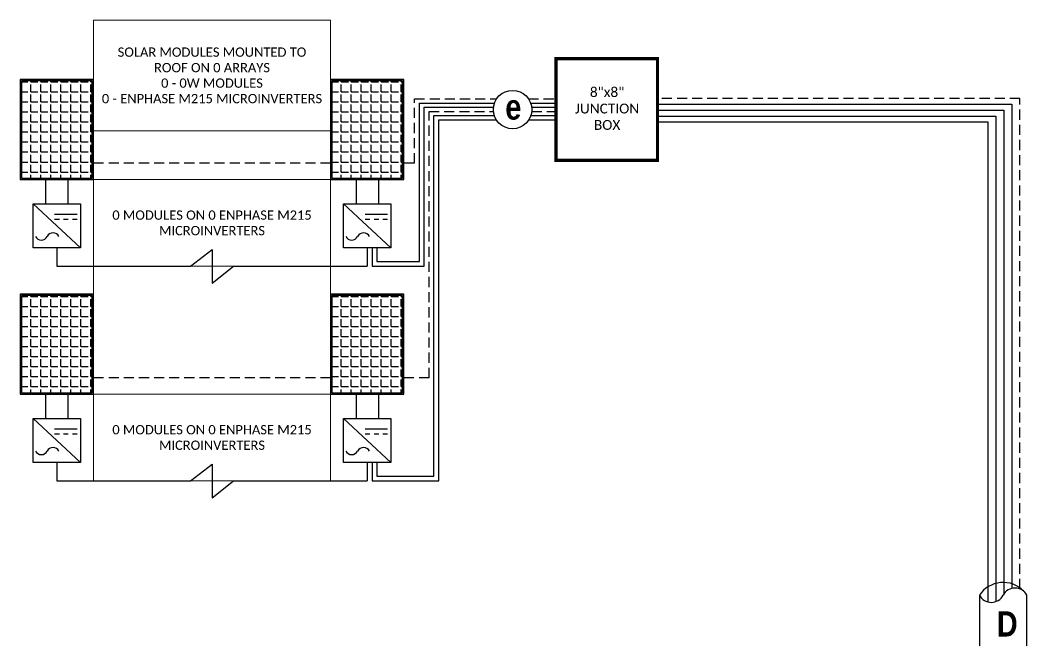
# Model space of a CAD drawing. Header units: feet. Extents: x 11968 to 12503, y 15297 to 15867.
# Drawn here: x 12128.4 to 12502.7, y 15636.6 to 15867.3 of the extents above; entities that cross this region are included whole.
import ezdxf

# ---------------------------------------------------------------- set-up
doc = ezdxf.new("R2010")
doc.units = ezdxf.units.FT
doc.header["$MEASUREMENT"] = 0
doc.linetypes.add('HIDDEN', pattern=[0.375, 0.25, -0.125])
doc.layers.add('TEXT', color=7, linetype='Continuous')
doc.styles.add('ONE LINE TXT', font='techb___.ttf')
doc.styles.get("Standard").update_dxf_attribs({"font": 'calibri.ttf'})

# ---------------------------------------------------------------- blocks, each defined once
blk = doc.blocks.new('*T25')
at = {"layer": 'Defpoints', "color": 8, "linetype": 'ByBlock', "lineweight": 0, "transparency": 16777216}
for p, q in [((0, 0), (88.16386767174117, 0)), ((0, 0), (0, -171.2132241355685)), ((88.16386767174117, 0), (88.16386767174117, -171.2132241355685)), ((0, -41.07609801769286), (88.16386767174117, -41.07609801769286)), ((0, -59.23865719003152), (88.16386767174117, -59.23865719003152)), ((0, -91.4600930094839), (88.16386767174117, -91.4600930094839)), ((0, -138.9917883161179), (88.16386767174117, -138.9917883161179)), ((0, -171.2132241355685), (88.16386767174117, -171.2132241355685))]:
    blk.add_line(p, q, dxfattribs=at)
at = {"color": 0, "linetype": 'Continuous', "transparency": 16777216, "char_height": 3.454398339822651, "width": 83.57399169750818, "attachment_point": 5}
for s, insert in [('{\\fCalibri|b0|i0|c0;SOLAR MODULES MOUNTED TO ROOF ON 0 ARRAYS^J0 - 0W MODULES^J0 - ENPHASE M215 MICROINVERTERS', (44.08193383587059, -20.53804900884643)), ('{\\fCalibri|b0|i0|c0;', (44.08193383587059, -50.15737760386401)), ('{\\fCalibri|b0|i0|c0;0 MODULES ON 0 ENPHASE M215 MICROINVERTERS', (44.08193383587059, -75.3493750997568)), ('{\\fCalibri|b0|i0|c0;', (44.08193383587059, -115.2259406628018)), ('{\\fCalibri|b0|i0|c0;0 MODULES ON 0 ENPHASE M215 MICROINVERTERS', (44.08193383587059, -155.1025062258432))]:
    blk.add_mtext(s, dxfattribs=dict(at, insert=insert))
blk = doc.blocks.new('8x8box')
at = {"lineweight": 50, "const_width": 1.185332763664635}
blk.add_lwpolyline([(37.78118564276792, 0), (0, 0), (0, 37.78118564293254), (37.78118564276792, 37.78118564293254)], close=True, dxfattribs=at)
at = {"color": 1, "insert": (19.03384073957204, 19.25851695775782), "char_height": 3.65759824216516, "attachment_point": 5}
blk.add_mtext_dynamic_manual_height_columns('8"x8"  JUNCTION BOX ', width=0.4766917546635341, gutter_width=7.170123602891181, heights=[0], dxfattribs=at)

msp = doc.modelspace()

# ---------------------------------------------------------------- hatches: boundary and pattern name
at = {"linetype": 'Continuous'}
h = msp.add_hatch(dxfattribs=at)
h.set_pattern_fill('ANGLE', color=256, scale=13.54666015616726)
h.set_pattern_definition([(0, (12191.8716753326, 3826.409880243798), (0, 3.725331542945997), [2.709332031233452, -1.015999511712544]), (90, (12191.8716753326, 3826.409880243798), (-3.725331542945997, 2.281107674915743e-16), [2.709332031233452, -1.015999511712544])])
h.paths.add_polyline_path([(12128.86029546877, 15844.7071989472), (12128.86029546877, 15808.52423682194), (12155.09820645138, 15808.52423682194), (12155.09820645138, 15844.7071989472)])
h = msp.add_hatch(dxfattribs=at)
h.set_pattern_fill('ANGLE', color=256, scale=13.54666015616726)
h.set_pattern_definition([(0, (12307.29153610532, 3826.409880243798), (0, 3.725331542945997), [2.709332031233452, -1.015999511712544]), (90, (12307.29153610532, 3826.409880243798), (-3.725331542945997, 2.281107674915743e-16), [2.709332031233452, -1.015999511712544])])
h.paths.add_polyline_path([(12244.28015624157, 15844.7071989472), (12244.28015624157, 15808.52423682194), (12270.51806722417, 15808.52423682194), (12270.51806722417, 15844.7071989472)])
h = msp.add_hatch(dxfattribs=at)
h.set_pattern_fill('ANGLE', color=256, scale=13.54666015616726)
h.set_pattern_definition([(0, (12191.8716753326, 3746.656749117503), (0, 3.725331542945997), [2.709332031233452, -1.015999511712544]), (90, (12191.8716753326, 3746.656749117503), (-3.725331542945997, 2.281107674915743e-16), [2.709332031233452, -1.015999511712544])])
h.paths.add_polyline_path([(12128.86029546877, 15764.95406782091), (12128.86029546877, 15728.77110569613), (12155.09820645138, 15728.77110569613), (12155.09820645138, 15764.95406782091)])
h = msp.add_hatch(dxfattribs=at)
h.set_pattern_fill('ANGLE', color=256, scale=13.54666015616726)
h.set_pattern_definition([(0, (12307.29153610532, 3746.656749117503), (0, 3.725331542945997), [2.709332031233452, -1.015999511712544]), (90, (12307.29153610532, 3746.656749117503), (-3.725331542945997, 2.281107674915743e-16), [2.709332031233452, -1.015999511712544])])
h.paths.add_polyline_path([(12244.28015624157, 15764.95406782091), (12244.28015624157, 15728.77110569613), (12270.51806722417, 15728.77110569613), (12270.51806722417, 15764.95406782091)])

# ---------------------------------------------------------------- linework, layer by layer
at = {"color": 92, "linetype": 'HIDDEN', "ltscale": 15}
for p, q in [((12274.99837897753, 15837.99399848495), (12305.50817282099, 15837.99399848495)), ((12274.99837897753, 15814.06396380083), (12274.99837897753, 15837.99399848495)), ((12317.3721592364, 15837.99399848495), (12327.55557316619, 15837.99399848495)), ((12280.40475232974, 15833.33297968132), (12304.33336259122, 15833.33297968132)), ((12280.40475232973, 15734.31083267502), (12280.40475232974, 15833.33297968132)), ((12318.54696946617, 15833.33297968132), (12327.55557316619, 15833.33297968132)), ((12274.99837897753, 15814.06396380083), (12271.02710828321, 15814.06396380083)), ((12280.40475232973, 15734.31083267502), (12271.02710828321, 15734.31083267502))]:
    msp.add_line(p, q, dxfattribs=at)
at = {"color": 10, "linetype": 'Continuous'}
for p, q in [((12276.80050342837, 15836.44032554981), (12304.72284663613, 15836.44032554981)), ((12276.80050342837, 15777.59588439418), (12276.80050342837, 15836.44032554981)), ((12318.15748542126, 15836.44032554981), (12327.55557316619, 15836.44032554981)), ((12365.33675880896, 15835.97422367025), (12497.08224841096, 15835.97422367023)), ((12497.08224841096, 15835.97422367023), (12497.08224841137, 15656.07706575112)), ((12282.2068767805, 15831.77930674708), (12304.66099985742, 15831.77930674709)), ((12282.20687678049, 15697.84275326822), (12282.2068767805, 15831.77930674708)), ((12318.21933219996, 15831.77930674708), (12327.55557316619, 15831.77930674708)), ((12365.33675880896, 15831.6239394538), (12491.08224841097, 15831.62393945378)), ((12491.08224841097, 15831.62393945378), (12491.08224841139, 15651.16536184186)), ((12261.00336063415, 15777.59588439418), (12276.80050342837, 15777.59588439418)), ((12261.00336063415, 15697.84275326822), (12282.20687678049, 15697.84275326822))]:
    msp.add_line(p, q, dxfattribs=at)
at = {"linetype": 'Continuous'}
for p, q in [((12278.60262787905, 15834.88665261586), (12304.35296509698, 15834.88665261586)), ((12278.60262787905, 15775.79375994334), (12278.60262787905, 15834.88665261586)), ((12318.5273669604, 15834.88665261586), (12327.55557316619, 15834.88665261586)), ((12284.00900123117, 15830.22563381254), (12305.39204783532, 15830.22563381254)), ((12284.00900123117, 15696.04062881738), (12284.00900123117, 15830.22563381254)), ((12317.48828422206, 15830.22563381254), (12327.55557316619, 15830.22563381254)), ((12137.82670126316, 15808.01519576315), (12137.82670126316, 15799.00462612059)), ((12146.13180065699, 15808.01519576283), (12146.13180065699, 15799.00462612059)), ((12253.24656203596, 15808.01519576283), (12253.24656203596, 15799.00462612059)), ((12261.55166142962, 15808.01519576283), (12261.55166142962, 15799.00462612059)), ((12133.15662123088, 15799.00462612059), (12150.80188068935, 15799.00462612059)), ((12133.15662123088, 15799.00462612059), (12150.80188068935, 15782.61262674847)), ((12133.15662123088, 15782.61262674847), (12133.15662123088, 15799.00462612059)), ((12150.80188068935, 15799.00462612059), (12150.80188068935, 15782.61262674847)), ((12248.57648200359, 15799.00462612059), (12266.22174146198, 15799.00462612059)), ((12248.57648200359, 15782.61262674847), (12248.57648200359, 15799.00462612059)), ((12248.57648200359, 15799.00462612059), (12266.22174146198, 15782.61262674847)), ((12266.22174146198, 15799.00462612059), (12266.22174146198, 15782.61262674847)), ((12150.80188068935, 15782.61262674847), (12133.15662123088, 15782.61262674847)), ((12266.22174146198, 15782.61262674847), (12248.57648200359, 15782.61262674847)), ((12259.20123618347, 15775.79375994334), (12278.60262787905, 15775.79375994334)), ((12137.82670126316, 15728.26206463686), (12137.82670126316, 15719.2514949943)), ((12146.13180065699, 15728.26206463686), (12146.13180065699, 15719.2514949943)), ((12253.24656203596, 15728.26206463686), (12253.24656203596, 15719.2514949943)), ((12261.55166142962, 15728.26206463686), (12261.55166142962, 15719.2514949943)), ((12133.15662123088, 15719.2514949943), (12150.80188068935, 15719.2514949943)), ((12133.15662123088, 15702.85949562217), (12133.15662123088, 15719.2514949943)), ((12133.15662123088, 15719.2514949943), (12150.80188068935, 15702.85949562217)), ((12150.80188068935, 15719.2514949943), (12150.80188068935, 15702.85949562217)), ((12248.57648200359, 15719.2514949943), (12266.22174146198, 15719.2514949943)), ((12248.57648200359, 15702.85949562217), (12248.57648200359, 15719.2514949943)), ((12248.57648200359, 15719.2514949943), (12266.22174146198, 15702.85949562217)), ((12266.22174146198, 15719.2514949943), (12266.22174146198, 15702.85949562217)), ((12150.80188068935, 15702.85949562217), (12133.15662123088, 15702.85949562217)), ((12266.22174146198, 15702.85949562217), (12248.57648200359, 15702.85949562217)), ((12259.20123618347, 15696.04062881738), (12284.00900123117, 15696.04062881738))]:
    msp.add_line(p, q, dxfattribs=at)
at = {"color": 7, "linetype": 'Continuous'}
for p, q in [((12365.33675880896, 15833.79908156203), (12494.0822484109, 15833.79908156202)), ((12494.0822484109, 15833.79908156202), (12494.08224841137, 15653.96154369998)), ((12365.33675880896, 15829.44879734557), (12488.08224841093, 15829.44879734557)), ((12488.08224841093, 15829.44879734557), (12488.08224841138, 15651.07137584945)), ((12149.57965806817, 15795.01144035034), (12141.18566247582, 15795.01144035034)), ((12142.93963686626, 15793.19609076242), (12141.18566247582, 15793.19609076242)), ((12146.2596474673, 15793.19609076242), (12144.50567307686, 15793.19609076242)), ((12149.57965806817, 15793.19609076242), (12147.82568367781, 15793.19609076242)), ((12264.99951884097, 15795.01144035034), (12256.60552324853, 15795.01144035034)), ((12258.35949763906, 15793.19609076242), (12256.60552324853, 15793.19609076242)), ((12261.67950823993, 15793.19609076242), (12259.92553384949, 15793.19609076242)), ((12264.99951884097, 15793.19609076242), (12263.24554445052, 15793.19609076242)), ((12191.73298627375, 15775.79375994334), (12199.68918134647, 15782.05793089211)), ((12199.68918134647, 15782.05793089211), (12199.68918134647, 15769.52958899474)), ((12199.68918134647, 15769.52958899474), (12207.64537641903, 15775.79375994334)), ((12149.57965806817, 15715.25830922454), (12141.18566247582, 15715.25830922454)), ((12142.93963686626, 15713.44295963628), (12141.18566247582, 15713.44295963628)), ((12146.2596474673, 15713.44295963628), (12144.50567307686, 15713.44295963628)), ((12149.57965806817, 15713.44295963628), (12147.82568367781, 15713.44295963628)), ((12264.99951884097, 15715.25830922454), (12256.60552324853, 15715.25830922454)), ((12258.35949763906, 15713.44295963628), (12256.60552324853, 15713.44295963628)), ((12261.67950823993, 15713.44295963628), (12259.92553384949, 15713.44295963628)), ((12264.99951884097, 15713.44295963628), (12263.24554445052, 15713.44295963628)), ((12191.73298627375, 15696.04062881738), (12199.68918134647, 15702.30479976597)), ((12199.68918134647, 15702.30479976597), (12199.68918134647, 15689.77645786877)), ((12199.68918134647, 15689.77645786877), (12207.64537641903, 15696.04062881738)), ((12485.02680050149, 15653.54987949764), (12485.02680050149, 15632.30590902676)), ((12502.65439446374, 15632.30590902676), (12502.65439446374, 15653.54987949764))]:
    msp.add_line(p, q, dxfattribs=at)
at = {"linetype": 'Continuous', "flags": 128}
for points in [[(12128.35125440965, 15845.21624000616), (12128.35125440965, 15808.01519576283), (12155.60724751058, 15808.01519576283), (12155.60724751058, 15845.21624000616), (12128.35125440965, 15845.21624000616)], [(12243.77111518237, 15845.21624000616), (12243.77111518237, 15808.01519576283), (12271.02710828329, 15808.01519576283), (12271.02710828329, 15845.21624000616), (12243.77111518237, 15845.21624000616)], [(12141.97925095999, 15782.61262674847), (12141.97925095999, 15775.79375994367)], [(12257.39911173279, 15782.61262674847), (12257.39911173279, 15775.79375994334)], [(12259.20123618347, 15782.61262674847), (12259.20123618347, 15775.79375994334)], [(12141.97925095999, 15775.79375994334), (12191.73298627375, 15775.79375994334)], [(12207.64537641903, 15775.79375994334), (12257.39911173279, 15775.79375994334)], [(12128.35125440965, 15765.46310888002), (12128.35125440965, 15728.26206463686), (12155.60724751058, 15728.26206463686), (12155.60724751058, 15765.46310888002), (12128.35125440965, 15765.46310888002)], [(12243.77111518237, 15765.46310888002), (12243.77111518237, 15728.26206463686), (12271.02710828329, 15728.26206463686), (12271.02710828329, 15765.46310888002), (12243.77111518237, 15765.46310888002)], [(12141.97925095999, 15702.85949562217), (12141.97925095999, 15696.04062881738)], [(12257.39911173279, 15702.85949562217), (12257.39911173279, 15696.04062881738)], [(12259.20123618347, 15702.85949562217), (12259.20123618347, 15696.04062881738)], [(12141.97925095999, 15696.04062881738), (12191.73298627375, 15696.04062881738)], [(12207.64537641903, 15696.04062881738), (12257.39911173279, 15696.04062881738)]]:
    msp.add_lwpolyline(points, dxfattribs=at)
for points in [[(12128.86029546877, 15844.7071989472), (12128.86029546877, 15808.52423682194), (12155.09820645138, 15808.52423682194), (12155.09820645138, 15844.7071989472)], [(12244.28015624157, 15844.7071989472), (12244.28015624157, 15808.52423682194), (12270.51806722417, 15808.52423682194), (12270.51806722417, 15844.7071989472)], [(12128.86029546877, 15764.95406782091), (12128.86029546877, 15728.77110569613), (12155.09820645138, 15728.77110569613), (12155.09820645138, 15764.95406782091)], [(12244.28015624157, 15764.95406782091), (12244.28015624157, 15728.77110569613), (12270.51806722417, 15728.77110569613), (12270.51806722417, 15764.95406782091)]]:
    msp.add_lwpolyline(points, close=True, dxfattribs=at)
at = {"color": 92, "linetype": 'HIDDEN', "ltscale": 15, "flags": 128}
for points in [[(12243.77111518237, 15814.06396380083), (12155.60724751058, 15814.06396380083)], [(12243.77111518237, 15734.31083267502), (12155.60724751058, 15734.31083267502)]]:
    msp.add_lwpolyline(points, dxfattribs=at)
at = {"color": 10, "linetype": 'Continuous', "flags": 128}
for points in [[(12261.00336063415, 15782.61262674847), (12261.00336063415, 15777.59588439418)], [(12261.00336063415, 15702.85949562217), (12261.00336063415, 15697.84275326822)]]:
    msp.add_lwpolyline(points, dxfattribs=at)
at = {"color": 7, "linetype": 'Continuous'}
msp.add_circle((12311.44016602869, 15834.02027412006), 7.139959995994927, dxfattribs=at)
at = {"linetype": 'Continuous'}
for centre, radius, start, end in [((12140.60759981484, 15785.72087088347), 2.476319970034579, 27.66392258470337, 152.3360774152966), ((12256.02746058763, 15785.72087088347), 2.476319970034579, 27.66392258470337, 152.3360774152966), ((12136.22111522806, 15788.02030458495), 2.476319970034579, 207.6639225847034, 332.3360774152966), ((12251.64097600077, 15788.02030458445), 2.476319970034579, 207.6639225847034, 332.3360774152966), ((12136.22111522806, 15708.26717345865), 2.476319970034579, 207.6639225847034, 332.3360774152966), ((12140.60759981484, 15705.96773975751), 2.476319970034579, 27.66392258470337, 152.3360774152966), ((12251.64097600077, 15708.26717345865), 2.476319970034579, 207.6639225847034, 332.3360774152966), ((12256.02746058763, 15705.96773975751), 2.476319970034579, 27.66392258470337, 152.3360774152966), ((12489.43369899204, 15655.86001434623), 4.975688628201564, 207.6639225845135, 332.3360774154723), ((12498.24749597318, 15651.23974464905), 4.975688628201564, 27.66392258451339, 152.3360774154723)]:
    msp.add_arc(centre, radius, start, end, dxfattribs=at)
at = {"color": 7, "linetype": 'Continuous'}
msp.add_arc((12493.8405974826, 15647.69987742636), 10.57854155630173, 43.97323896271394, 146.4264841729516, dxfattribs=at)
at = {"layer": 'TEXT', "color": 92, "linetype": 'HIDDEN', "ltscale": 15}
for p, q in [((12500.08224841106, 15838.14936577843), (12365.33675880896, 15838.14936577843)), ((12500.0822484114, 15655.86480257466), (12500.08224841106, 15838.14936577843))]:
    msp.add_line(p, q, dxfattribs=at)

# ---------------------------------------------------------------- block references
msp.add_blockref('*T25', (12155.60724751058, 15867.25385295301))
at = {"color": 7}
msp.add_blockref('8x8box', (12327.55557316619, 15815.12968129859), dxfattribs=at)

# ---------------------------------------------------------------- texts
at = {"color": 1, "linetype": 'Continuous', "attachment_point": 1, "style": 'ONE LINE TXT'}
for s, insert, char_height in [('{\\W1;\\C256;e}', (12308.73093963239, 15839.67953952157), 9.383282676953176), ('{\\W1;\\C256;D}', (12491.4725410475, 15647.57834357512), 9.383282677011772)]:
    msp.add_mtext_dynamic_manual_height_columns(s, width=0.138532783265864, gutter_width=2.131672445536665, heights=[0], dxfattribs=dict(at, insert=insert, char_height=char_height))

doc.saveas('drawing.dxf')
